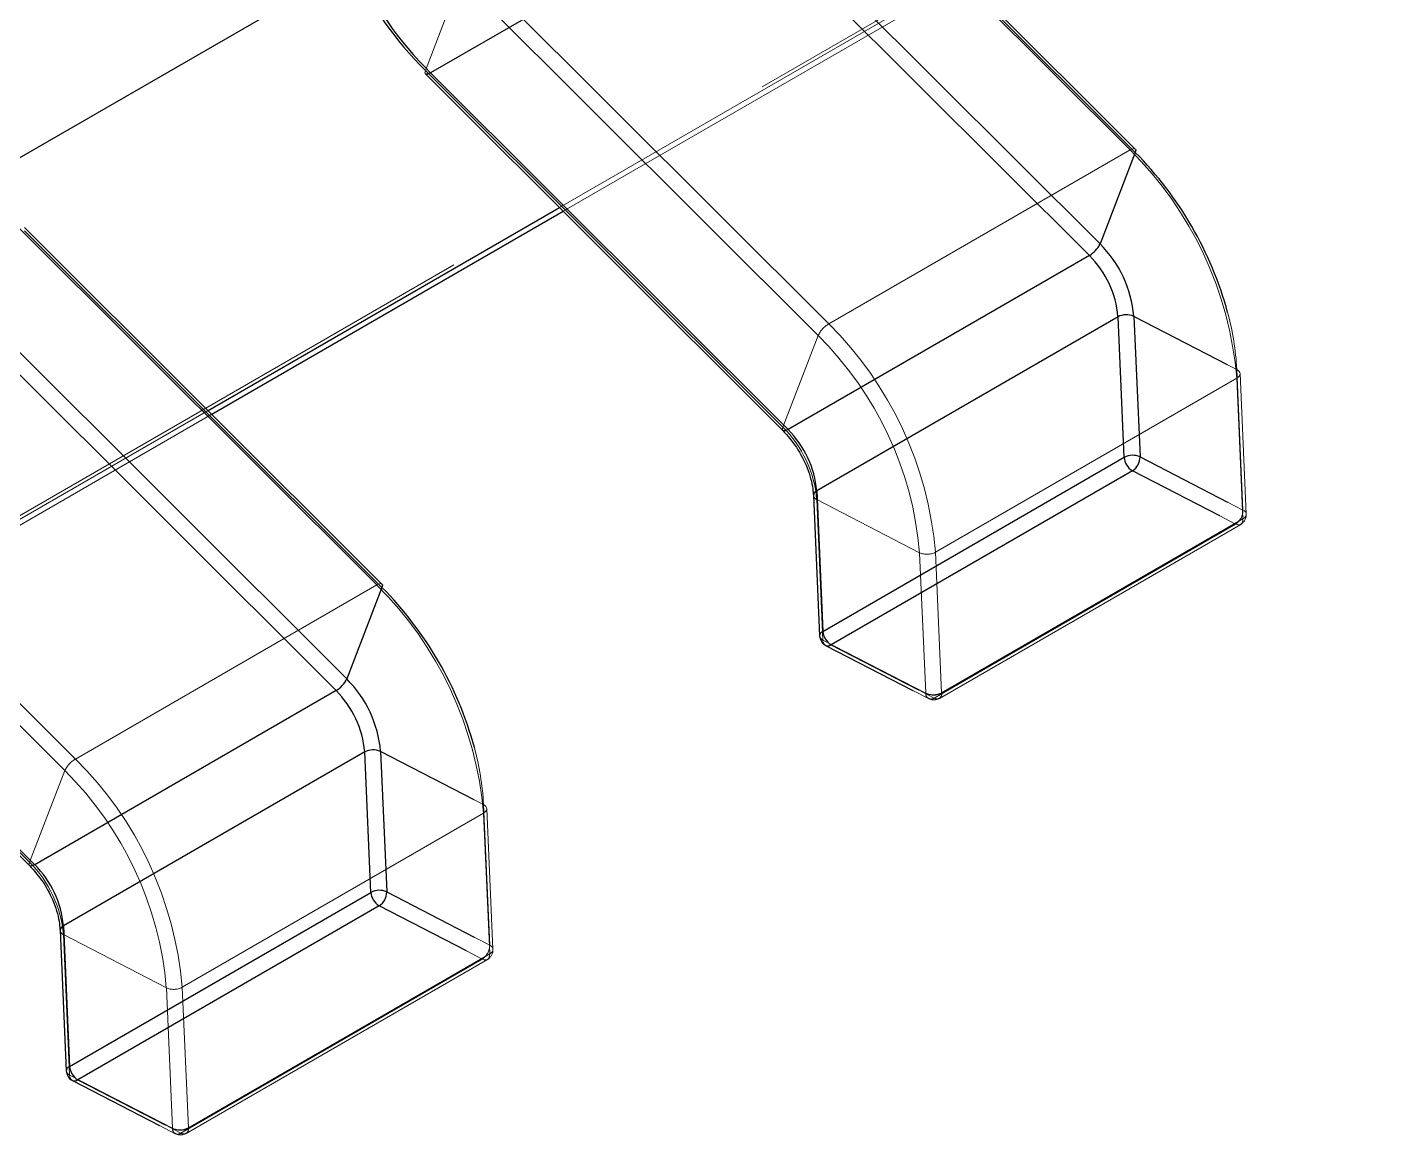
# Model space of a CAD drawing. Header units: millimetres. Extents: x 0 to 841, y 0 to 2287.
# Drawn here: x 587.644 to 590.056, y 213.039 to 215.015 of the extents above; entities that cross this region are included whole.
import ezdxf

# ---------------------------------------------------------------- set-up
doc = ezdxf.new("R2010")
doc.units = ezdxf.units.MM
doc.linetypes.add('HIDDEN', pattern=[1.905, 1.27, -0.635])

msp = doc.modelspace()

# ---------------------------------------------------------------- linework, layer by layer
at = {"color": 7, "linetype": 'HIDDEN', "lineweight": 18}
for p, q in [((590.0556, 215.543), (586.1217, 213.272)), ((588.9742, 215.4314), (589.6117, 214.7954)), ((588.355, 214.9372), (588.4178, 215.1004)), ((588.4178, 215.1004), (589.0553, 214.4645)), ((589.0743, 214.4852), (588.4368, 215.1211)), ((588.594, 214.6927), (589.3108, 215.1065)), ((588.6007, 214.6861), (589.3174, 215.0999)), ((588.9924, 214.3013), (588.355, 214.9372)), ((589.0743, 214.4852), (589.6117, 214.7954)), ((587.6307, 214.6558), (588.2682, 214.0199)), ((588.9924, 214.3013), (589.0553, 214.4645)), ((589.802, 214.4039), (589.7857, 214.4124)), ((589.8131, 214.1535), (589.802, 214.4039)), ((589.2646, 214.0783), (589.802, 214.3885)), ((589.802, 214.3885), (589.8131, 214.138)), ((589.819, 214.1462), (589.8079, 214.3967)), ((587.7308, 213.7096), (587.0933, 214.3455)), ((587.2505, 213.9171), (587.9673, 214.3309)), ((587.0743, 214.3248), (587.7118, 213.6889)), ((587.2571, 213.9105), (587.9739, 214.3243)), ((587.6489, 213.5257), (587.0114, 214.1616)), ((589.0638, 213.9218), (589.0528, 214.1723)), ((589.0528, 214.1723), (589.2364, 214.0774)), ((589.7857, 214.1676), (589.8131, 214.1535)), ((589.8131, 214.138), (589.2757, 213.8278)), ((589.7997, 214.1286), (589.7716, 214.1431)), ((589.2623, 213.8183), (589.7997, 214.1286)), ((589.2716, 213.8177), (589.809, 214.128)), ((589.2364, 214.0774), (589.2474, 213.8269)), ((589.2757, 213.8278), (589.2646, 214.0783)), ((587.7308, 213.7096), (588.2682, 214.0199)), ((589.2474, 213.8269), (589.0638, 213.9218)), ((589.2244, 213.8317), (589.2524, 213.8173)), ((589.2342, 213.8329), (589.2623, 213.8183)), ((587.6489, 213.5257), (587.7118, 213.6889)), ((588.4585, 213.6284), (588.4422, 213.6368)), ((587.9211, 213.3027), (588.4585, 213.6129)), ((588.4696, 213.3779), (588.4585, 213.6284)), ((588.4585, 213.6129), (588.4696, 213.3624)), ((588.4755, 213.3706), (588.4644, 213.6211)), ((587.7203, 213.1462), (587.7093, 213.3967)), ((587.7093, 213.3967), (587.8929, 213.3018)), ((588.4422, 213.392), (588.4696, 213.3779)), ((588.4562, 213.353), (588.4281, 213.3675)), ((587.9188, 213.0427), (588.4562, 213.353)), ((587.9281, 213.0422), (588.4655, 213.3524)), ((588.4696, 213.3624), (587.9322, 213.0522)), ((587.8929, 213.3018), (587.9039, 213.0513)), ((587.9322, 213.0522), (587.9211, 213.3027)), ((587.9039, 213.0513), (587.7203, 213.1462)), ((587.8809, 213.0562), (587.9089, 213.0417)), ((587.8907, 213.0573), (587.9188, 213.0427))]:
    msp.add_line(p, q, dxfattribs=at)
at = {"color": 7, "linetype": 'Continuous', "lineweight": 25}
for p, q in [((589.621, 214.7971), (588.9835, 215.433)), ((589.621, 214.7911), (588.9835, 215.427)), ((588.9206, 215.2638), (589.5581, 214.6279)), ((588.9017, 215.2431), (588.3643, 214.9328)), ((589.5391, 214.6071), (588.9017, 215.2431)), ((587.5879, 214.7565), (588.2257, 215.1247)), ((588.355, 214.9312), (588.9924, 214.2953)), ((588.3643, 214.9328), (589.0017, 214.2969)), ((589.621, 214.7911), (589.5581, 214.6279)), ((587.9673, 214.3309), (588.594, 214.6927)), ((587.9739, 214.3243), (588.6007, 214.6861)), ((588.2774, 214.0215), (587.64, 214.6574)), ((588.2775, 214.0155), (587.64, 214.6514)), ((589.5391, 214.6071), (589.0017, 214.2969)), ((589.5902, 214.498), (589.0528, 214.1877)), ((589.6013, 214.2475), (589.5902, 214.498)), ((589.6184, 214.4988), (589.6295, 214.2483)), ((589.7857, 214.4124), (589.6184, 214.4988)), ((587.5771, 214.4882), (588.2146, 213.8523)), ((588.1956, 213.8316), (587.5582, 214.4675)), ((588.9925, 214.2952), (588.9924, 214.2953)), ((589.0639, 213.9372), (589.6013, 214.2475)), ((589.6295, 214.2483), (589.7857, 214.1676)), ((589.6161, 214.2234), (589.0787, 213.9132)), ((589.7716, 214.1431), (589.6161, 214.2234)), ((589.0528, 214.1877), (589.0639, 213.9372)), ((589.0469, 214.1795), (589.058, 213.9291)), ((587.0115, 214.1556), (587.6489, 213.5197)), ((587.0208, 214.1572), (587.6582, 213.5213)), ((588.2775, 214.0155), (588.2146, 213.8523)), ((589.0688, 213.9122), (589.2244, 213.8317)), ((589.0787, 213.9132), (589.2342, 213.8329)), ((588.1956, 213.8316), (587.6582, 213.5213)), ((588.2467, 213.7224), (587.7093, 213.4121)), ((588.2578, 213.4719), (588.2467, 213.7224)), ((588.2749, 213.7232), (588.286, 213.4728)), ((588.4422, 213.6368), (588.2749, 213.7232)), ((587.649, 213.5196), (587.6489, 213.5197)), ((587.7204, 213.1617), (588.2578, 213.4719)), ((588.286, 213.4728), (588.4422, 213.392)), ((588.2726, 213.4479), (587.7352, 213.1376)), ((588.4281, 213.3675), (588.2726, 213.4479)), ((587.7093, 213.4121), (587.7204, 213.1617)), ((587.7034, 213.404), (587.7145, 213.1535)), ((587.7253, 213.1366), (587.8809, 213.0562)), ((587.7352, 213.1376), (587.8907, 213.0573))]:
    msp.add_line(p, q, dxfattribs=at)
at = {"color": 7, "linetype": 'HIDDEN', "lineweight": 18, "flags": 128}
for points in [[(588.355, 214.9312), (588.3546, 214.9316), (588.3542, 214.933), (588.3543, 214.9349), (588.355, 214.9372)], [(589.6117, 214.7954), (589.6143, 214.7968), (589.6167, 214.7976), (589.6187, 214.7979), (589.6202, 214.7975), (589.621, 214.7971)], [(589.802, 214.3885), (589.8045, 214.3902), (589.8064, 214.3922), (589.8075, 214.3943), (589.8079, 214.3964), (589.8075, 214.3985), (589.8064, 214.4005), (589.8045, 214.4024), (589.802, 214.4039)], [(588.9924, 214.2953), (588.9921, 214.2957), (588.9916, 214.2971), (588.9917, 214.299), (588.9924, 214.3013)], [(589.7997, 214.1286), (589.8025, 214.1275), (589.8051, 214.127), (589.8074, 214.1273), (589.8095, 214.1283), (589.8111, 214.1299), (589.8123, 214.1322), (589.813, 214.1349), (589.8131, 214.138)], [(589.8131, 214.138), (589.8156, 214.1397), (589.8174, 214.1417), (589.8186, 214.1438), (589.819, 214.1459), (589.8186, 214.148), (589.8174, 214.15), (589.8156, 214.1519), (589.8131, 214.1535)], [(588.2682, 214.0199), (588.2708, 214.0212), (588.2732, 214.022), (588.2752, 214.0223), (588.2767, 214.022), (588.2774, 214.0215)], [(588.4585, 213.6129), (588.461, 213.6146), (588.4629, 213.6166), (588.464, 213.6187), (588.4644, 213.6208), (588.464, 213.6229), (588.4629, 213.6249), (588.461, 213.6268), (588.4585, 213.6284)], [(587.6489, 213.5197), (587.6486, 213.5201), (587.6481, 213.5215), (587.6482, 213.5234), (587.6489, 213.5257)], [(588.4696, 213.3624), (588.4721, 213.3641), (588.4739, 213.3661), (588.4751, 213.3682), (588.4755, 213.3703), (588.4751, 213.3724), (588.4739, 213.3745), (588.4721, 213.3763), (588.4696, 213.3779)], [(588.4562, 213.353), (588.459, 213.3519), (588.4616, 213.3515), (588.4639, 213.3517), (588.466, 213.3527), (588.4676, 213.3543), (588.4688, 213.3566), (588.4695, 213.3593), (588.4696, 213.3624)]]:
    msp.add_lwpolyline(points, dxfattribs=at)
at = {"color": 7, "linetype": 'Continuous', "lineweight": 25, "flags": 128}
for points in [[(588.3643, 214.9328), (588.3616, 214.9315), (588.3592, 214.9307), (588.3572, 214.9304), (588.3557, 214.9307), (588.355, 214.9312)], [(589.621, 214.7971), (589.6213, 214.7967), (589.6217, 214.7952), (589.6216, 214.7934), (589.621, 214.7911)], [(589.0017, 214.2969), (588.999, 214.2956), (588.9967, 214.2947), (588.9947, 214.2945), (588.9931, 214.2948), (588.9925, 214.2952)], [(588.2774, 214.0215), (588.2778, 214.0211), (588.2782, 214.0197), (588.2781, 214.0178), (588.2775, 214.0155)], [(587.6582, 213.5213), (587.6555, 213.52), (587.6532, 213.5192), (587.6512, 213.5189), (587.6496, 213.5192), (587.649, 213.5196)]]:
    msp.add_lwpolyline(points, dxfattribs=at)
at = {"color": 7, "linetype": 'Continuous', "lineweight": 25}
for centre, radius, start, end in [((588.8137, 215.3899), 0.641, 182.8931, 225.4808), ((588.7825, 215.372), 0.6098, 182.8931, 225.4808), ((589.1604, 214.3348), 0.6483, 15.3008, 44.7298), ((589.5146, 214.6487), 0.0482, 300.5682, 334.4477), ((589.413, 214.4814), 0.2062, 4.8585, 45.2779), ((589.4163, 214.4832), 0.1745, 4.8585, 45.2779), ((589.6052, 214.4694), 0.0322, 65.7448, 117.7646), ((588.8789, 214.1729), 0.1745, 4.8585, 45.2779), ((589.6163, 214.2189), 0.0322, 65.7448, 117.7646), ((589.6321, 214.2499), 0.031, 184.4665, 237.2659), ((589.6001, 214.2481), 0.0294, 302.9913, 0.4271), ((589.6244, 214.2395), 0.0181, 239.985, 242.6533), ((589.0562, 214.1791), 0.00929, 111.6195, 177.1797), ((587.8169, 213.5593), 0.6483, 15.3008, 44.7298), ((589.0673, 213.9286), 0.00929, 111.6195, 177.1797), ((589.078, 213.9299), 0.02, 182.5323, 242.6715), ((589.0947, 213.9396), 0.031, 184.4665, 237.2659), ((589.0728, 213.9217), 0.0103, 247.0121, 304.8648), ((589.087, 213.9293), 0.0181, 239.985, 242.6533), ((588.1711, 213.8731), 0.0482, 300.5682, 334.4477), ((588.0695, 213.7058), 0.2062, 4.8585, 45.2779), ((588.0728, 213.7076), 0.1745, 4.8585, 45.2779), ((588.2617, 213.6938), 0.0322, 65.7448, 117.7646), ((587.5354, 213.3974), 0.1745, 4.8585, 45.2779), ((588.2728, 213.4434), 0.0322, 65.7448, 117.7646), ((588.2886, 213.4743), 0.031, 184.4665, 237.2659), ((588.2566, 213.4725), 0.0294, 302.9913, 0.4271), ((588.2809, 213.4639), 0.0181, 239.985, 242.6533), ((587.7127, 213.4035), 0.00929, 111.6195, 177.1797), ((587.7238, 213.153), 0.00929, 111.6195, 177.1797), ((587.7345, 213.1544), 0.02, 182.5323, 242.6715), ((587.7512, 213.1641), 0.031, 184.4665, 237.2659), ((587.7293, 213.1461), 0.0103, 247.0121, 304.8648), ((587.7435, 213.1537), 0.0181, 239.985, 242.6533)]:
    msp.add_arc(centre, radius, start, end, dxfattribs=at)
at = {"color": 7, "linetype": 'HIDDEN', "lineweight": 18}
for centre, radius, start, end in [((589.1541, 214.3334), 0.6503, 4.8585, 45.2779), ((589.3111, 214.3776), 0.4917, 3.0775, 15.1325), ((589.0988, 214.4437), 0.0482, 120.5682, 154.4477), ((588.6167, 214.0232), 0.6503, 4.8585, 45.2779), ((588.62, 214.025), 0.6186, 4.8585, 45.2779), ((588.8473, 214.1548), 0.2062, 4.8585, 45.2779), ((589.0561, 214.1809), 0.00929, 188.5712, 248.8824), ((589.7837, 214.1532), 0.0294, 302.9913, 0.4271), ((589.799, 214.1453), 0.02, 299.9973, 2.5323), ((589.2496, 214.1068), 0.0322, 245.7448, 297.7646), ((587.8106, 213.5578), 0.6503, 4.8585, 45.2779), ((589.0672, 213.9304), 0.00929, 188.5712, 248.8824), ((589.0742, 213.921), 0.0104, 175.907, 238.7256), ((589.2607, 213.8563), 0.0322, 245.7448, 297.7646), ((589.2567, 213.8258), 0.00935, 173.308, 306.8114), ((589.2616, 213.8542), 0.0307, 242.6097, 297.3903), ((589.2672, 213.8254), 0.00862, 235.3369, 9.8673), ((589.2561, 213.8269), 0.0196, 0.0163, 2.5482), ((589.2616, 213.8351), 0.02, 242.6715, 299.9973), ((587.9676, 213.602), 0.4917, 3.0775, 15.1325), ((587.7553, 213.6681), 0.0482, 120.5682, 154.4477), ((587.2732, 213.2476), 0.6503, 4.8585, 45.2779), ((587.2765, 213.2494), 0.6186, 4.8585, 45.2779), ((587.5038, 213.3792), 0.2062, 4.8585, 45.2779), ((587.7126, 213.4053), 0.00929, 188.5712, 248.8824), ((588.4402, 213.3777), 0.0294, 302.9913, 0.4271), ((588.4555, 213.3697), 0.02, 299.9973, 2.5323), ((587.9061, 213.3312), 0.0322, 245.7448, 297.7646), ((587.7237, 213.1549), 0.00929, 188.5712, 248.8824), ((587.7307, 213.1454), 0.0104, 175.907, 238.7256), ((587.9172, 213.0807), 0.0322, 245.7448, 297.7646), ((587.9132, 213.0502), 0.00935, 173.308, 306.8114), ((587.9181, 213.0786), 0.0307, 242.6097, 297.3903), ((587.9237, 213.0498), 0.00862, 235.3369, 9.8673), ((587.9126, 213.0513), 0.0196, 0.0163, 2.5482), ((587.9181, 213.0595), 0.02, 242.6715, 299.9973)]:
    msp.add_arc(centre, radius, start, end, dxfattribs=at)
at = {"color": 7, "linetype": 'Continuous', "lineweight": 25}
for points in [[(588.9924, 214.2953), (589.0009, 214.2858), (589.0181, 214.2662), (589.0372, 214.2287), (589.0455, 214.1987), (589.0466, 214.1835), (589.0469, 214.1795)], [(587.6489, 213.5197), (587.6574, 213.5102), (587.6746, 213.4906), (587.6937, 213.4531), (587.702, 213.4231), (587.7031, 213.4079), (587.7034, 213.404)]]:
    msp.add_open_spline(points, degree=3, knots=[0, 0, 0, 0, 0.28849, 0.591001, 0.893767, 1, 1, 1, 1], dxfattribs=at)

doc.saveas('drawing.dxf')
